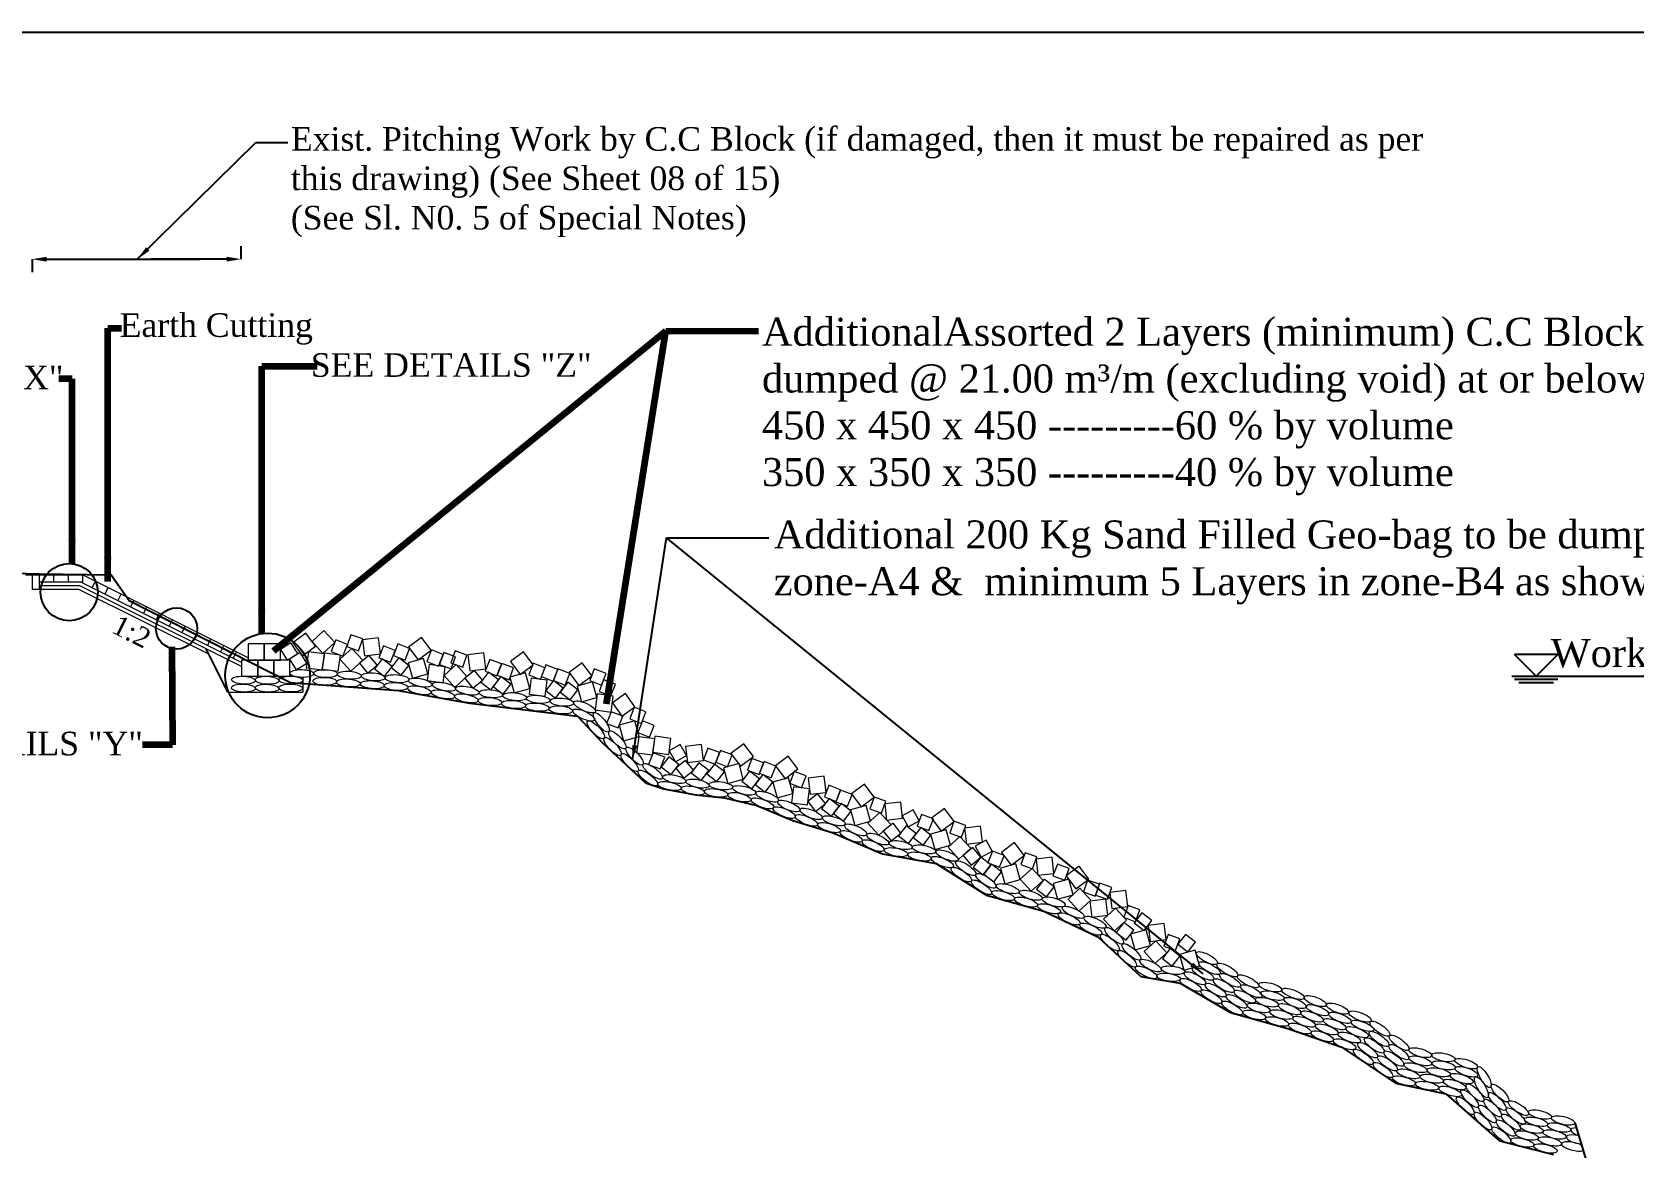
# Model space of a CAD drawing. Header units: metres. Extents: x -2434 to 11656, y -15288 to 8109.
# Drawn here: x 2988.43 to 3033.08, y -11642.7 to -11611.6 of the extents above; entities that cross this region are included whole.
import ezdxf

# ---------------------------------------------------------------- set-up
doc = ezdxf.new("R2010")
doc.units = ezdxf.units.M
doc.layers.add('LINE', color=7, linetype='Continuous')
doc.styles.get("Standard").update_dxf_attribs({"font": 'times.ttf'})
doc.dimstyles.get("Standard").update_dxf_attribs({"dimtxt": 0.5, "dimasz": 0.4075, "dimexe": 0.364, "dimexo": 0.219, "dimgap": 0.09, "dimtad": 0, "dimdec": 0, "dimlfac": 1000, "dimzin": 0, "dimdsep": 46, "dimtxsty": 'Standard', "dimcen": 0.09, "dimadec": 0, "dimazin": 0, "dimtfac": 1, "dimtdec": 0, "dimtofl": 0, "dimtmove": 0, "dimatfit": 3, "dimfxl": 1, "dimtolj": 1, "dimtzin": 0, "dimarcsym": 0})

# ---------------------------------------------------------------- blocks, each defined once
blk = doc.blocks.new('*D245')
at = {"color": 0, "lineweight": -2, "ltscale": 0.5}
for p, q in [((2994.273, -11646.3), (2994.273, -11645.936)), ((2994.68, -11646.3), (3003.086, -11646.3)), ((3020.214, -11646.3), (3014.249, -11646.3)), ((3020.621, -11646.3), (3020.621, -11645.936))]:
    blk.add_line(p, q, dxfattribs=at)
at = {"color": 0, "linetype": 'Continuous', "lineweight": -3, "ltscale": 0.5}
for points in [[(2994.68, -11646.232), (2994.68, -11646.368), (2994.273, -11646.3)], [(3020.214, -11646.232), (3020.214, -11646.368), (3020.621, -11646.3)]]:
    blk.add_solid(points, dxfattribs=at)
at = {"layer": 'Defpoints', "color": 0, "linetype": 'Continuous', "lineweight": -3, "ltscale": 0.5}
for p in [(2994.273, -11646.312), (3020.621, -11646.3), (3020.621, -11646.3)]:
    blk.add_point(p, dxfattribs=at)
at = {"color": 0, "linetype": 'Continuous', "lineweight": -3, "ltscale": 0.5, "insert": (3008.668, -11647.416), "char_height": 0.7, "attachment_point": 5}
blk.add_mtext('\\A1;Geo-Bag @ 10.00 m³/m &\\PBlock  @ 21.00 m³/m', dxfattribs=at)

msp = doc.modelspace()

# ---------------------------------------------------------------- linework, layer by layer
at = {"color": 0, "lineweight": -3, "ltscale": 0.5}
for p, q in [((2994.261159, -11617.926642), (2994.261159, -11617.562642)), ((2988.434377, -11617.928363), (2988.434377, -11618.292363)), ((2988.841877, -11617.928363), (2993.109386, -11617.928363)), ((2993.852893, -11617.927994), (2991.748296, -11617.927994))]:
    msp.add_line(p, q, dxfattribs=at)
at = {"color": 0, "linetype": 'Continuous', "lineweight": -3, "ltscale": 0.5}
for p, q in [((2988.434377, -11626.728834), (2988.245437, -11626.727245)), ((2989.834377, -11626.728834), (2988.434377, -11626.728834)), ((2993.889928, -11629.995426), (2993.287657, -11628.790885)), ((3029.67956, -11629.548834), (3041.349864, -11629.548834)), ((3031.430269, -11641.993648), (3031.75107, -11643.049077))]:
    msp.add_line(p, q, dxfattribs=at)
at = {"linetype": 'ByBlock', "lineweight": 18, "ltscale": 0.5}
for p, q in [((2988.434377, -11626.728834), (2988.434377, -11627.128834)), ((2988.634377, -11626.728834), (2988.634377, -11627.128834)), ((2989.034377, -11626.728834), (2989.034377, -11626.928834)), ((2989.434377, -11626.728834), (2989.434377, -11626.928834)), ((2989.834377, -11626.728834), (2989.834377, -11626.928834)), ((2990.106348, -11627.088427), (2990.195791, -11626.909541)), ((2990.464119, -11627.267312), (2990.553562, -11627.088427)), ((2990.82189, -11627.446198), (2990.911333, -11627.267312)), ((2991.179661, -11627.625083), (2991.269104, -11627.446198)), ((2991.537432, -11627.803969), (2991.626875, -11627.625083)), ((2991.895203, -11627.982854), (2991.984645, -11627.803969)), ((2992.252974, -11628.161739), (2992.342416, -11627.982854)), ((2992.610745, -11628.340625), (2992.700187, -11628.161739)), ((2992.968515, -11628.51951), (2993.057958, -11628.340625)), ((2993.326286, -11628.698396), (2993.415729, -11628.51951)), ((2993.684057, -11628.877281), (2993.7735, -11628.698396)), ((2994.041828, -11629.056167), (2994.131271, -11628.877281))]:
    msp.add_line(p, q, dxfattribs=at)
at = {"linetype": 'ByBlock', "lineweight": 13, "ltscale": 0.5}
for p, q in [((2989.73995, -11627.128834), (2988.434377, -11627.128834)), ((2989.834377, -11626.928834), (2988.634377, -11626.928834)), ((2989.763556, -11627.028834), (2988.634377, -11627.028834)), ((2993.362193, -11628.939956), (2989.73995, -11627.128834)), ((2994.271483, -11629.282797), (2989.763556, -11627.028834)), ((2994.271483, -11629.170994), (2989.787163, -11626.928834)), ((2994.454684, -11629.038988), (2989.834377, -11626.728834))]:
    msp.add_line(p, q, dxfattribs=at)
at = {"color": 0, "linetype": 'Continuous', "lineweight": 0, "ltscale": 0.5}
for p in [(2995.977435, -11629.58356), (2993.889928, -11629.995426)]:
    msp.add_line(p, (2995.977264, -11629.995426), dxfattribs=at)
at = {"color": 6, "linetype": 'Continuous', "lineweight": -3, "ltscale": 0.5}
msp.add_lwpolyline([(2983.634377, -11626.568834), (2988.634377, -11626.698834), (2990.634377, -11626.728834), (2991.134377, -11627.438834), (2995.634377, -11629.728834), (2998.634377, -11629.948834), (3000.634377, -11630.298834), (3003.634377, -11630.658834), (3004.334377, -11631.408834), (3005.534377, -11632.518834), (3006.034377, -11632.688834), (3006.934377, -11632.858834), (3007.734377, -11632.938834), (3008.634377, -11633.148834), (3009.634377, -11633.568834), (3010.734377, -11633.908834), (3012.134377, -11634.498834), (3013.634377, -11634.768834), (3015.034377, -11635.648834), (3016.634377, -11636.098834), (3018.134377, -11636.808834), (3019.334377, -11637.918834), (3020.434377, -11638.108834), (3021.834377, -11638.918834), (3023.434377, -11639.368834), (3024.934377, -11639.888834), (3026.434377, -11640.888834), (3027.834377, -11641.188834), (3029.334377, -11642.498834), (3030.834377, -11642.878834)], dxfattribs=at)
at = {"linetype": 'ByBlock', "lineweight": 18, "ltscale": 0.5}
for points in [[(2994.454684, -11629.098834), (2994.904684, -11629.098834), (2994.904684, -11628.648834), (2994.454684, -11628.648834)], [(2994.904684, -11629.098834), (2995.354684, -11629.098834), (2995.354684, -11628.648834), (2994.904684, -11628.648834)], [(2994.271483, -11629.548834), (2994.721483, -11629.548834), (2994.721483, -11629.098834), (2994.271483, -11629.098834)], [(2994.721483, -11629.548834), (2995.171483, -11629.548834), (2995.171483, -11629.098834), (2994.721483, -11629.098834)], [(2995.171483, -11629.548834), (2995.621483, -11629.548834), (2995.621483, -11629.098834), (2995.171483, -11629.098834)]]:
    msp.add_lwpolyline(points, close=True, dxfattribs=at)
at = {"color": 0, "linetype": 'Continuous', "lineweight": 13, "ltscale": 0.5}
for centre, major_axis in [((2995.952215, -11629.473645), (-0.332673, 0.007297)), ((2996.614278, -11629.477816), (-0.332673, 0.007297)), ((2994.3224, -11629.880691), (0.332472, -0.013683)), ((2994.322914, -11629.660603), (0.332472, -0.013683)), ((2994.9833, -11629.882925), (0.332472, -0.013683)), ((2994.983813, -11629.662838), (0.332472, -0.013683)), ((2995.639963, -11629.879261), (-0.332673, 0.007297)), ((2995.644968, -11629.659173), (-0.332673, 0.007297)), ((2996.58972, -11629.691425), (-0.332673, 0.007297)), ((2997.248428, -11629.737266), (-0.331739, 0.025959)), ((2997.276358, -11629.519861), (-0.331739, 0.025959)), ((2997.915571, -11629.786249), (-0.331739, 0.025959)), ((2997.943501, -11629.568845), (-0.331739, 0.025959)), ((2998.576805, -11629.836452), (-0.331739, 0.025959)), ((2998.604735, -11629.619047), (-0.331739, 0.025959)), ((2999.229305, -11629.942273), (-0.32615, 0.065961)), ((2999.256062, -11629.726638), (-0.32615, 0.065961)), ((2999.911138, -11629.841538), (-0.32615, 0.065961)), ((3000.562792, -11629.951744), (-0.32615, 0.065961)), ((2999.884381, -11630.057172), (-0.32615, 0.065961)), ((3000.536035, -11630.167379), (-0.32615, 0.065961)), ((3001.193801, -11630.255254), (-0.331219, 0.031924)), ((3001.221907, -11630.038009), (-0.331219, 0.031924)), ((3001.854537, -11630.33717), (-0.331219, 0.031924)), ((3001.882643, -11630.119925), (-0.331219, 0.031924)), ((3002.513655, -11630.411436), (-0.331219, 0.031924)), ((3002.541761, -11630.194191), (-0.331219, 0.031924)), ((3003.199076, -11630.271932), (-0.331219, 0.031924)), ((3003.833505, -11630.405479), (-0.30353, 0.136361)), ((3003.17097, -11630.489177), (-0.331219, 0.031924)), ((3003.80763, -11630.632995), (-0.30353, 0.136361)), ((3004.298415, -11630.834762), (-0.203839, 0.263011)), ((3004.147742, -11631.047126), (-0.230696, 0.2398)), ((3004.747145, -11631.326013), (-0.230696, 0.2398)), ((3004.612223, -11631.510304), (-0.230696, 0.2398)), ((3005.22531, -11631.773943), (-0.230696, 0.2398)), ((3005.090389, -11631.958234), (-0.230696, 0.2398)), ((3005.731335, -11632.201671), (-0.265937, 0.200005)), ((3005.596414, -11632.385962), (-0.265937, 0.200005)), ((3006.196635, -11632.609824), (-0.326302, 0.065208)), ((3006.329889, -11632.41665), (-0.326302, 0.065208)), ((3006.983969, -11632.541689), (-0.326302, 0.065208)), ((3007.63303, -11632.602856), (-0.330231, 0.040895)), ((3006.850715, -11632.734863), (-0.326302, 0.065208)), ((3007.496369, -11632.801751), (-0.329049, 0.049513)), ((3008.148688, -11632.923104), (-0.323443, 0.078164)), ((3008.281868, -11632.732226), (-0.323443, 0.078164)), ((3008.788223, -11633.093985), (-0.313598, 0.11127)), ((3008.921527, -11632.907361), (-0.313598, 0.11127)), ((3009.394622, -11633.35124), (-0.308579, 0.124514)), ((3009.526682, -11633.16835), (-0.308579, 0.124514)), ((3010.016045, -11633.566804), (-0.308579, 0.124514)), ((3010.147109, -11633.386221), (-0.308579, 0.124514)), ((3010.648072, -11633.769133), (-0.318843, 0.095205)), ((3010.779012, -11633.579578), (-0.318843, 0.095205)), ((3011.261212, -11634.013554), (-0.306453, 0.12966)), ((3011.391593, -11633.831856), (-0.306453, 0.12966)), ((3011.875233, -11634.270503), (-0.306453, 0.12966)), ((3012.004867, -11634.088676), (-0.306453, 0.12966)), ((3012.639708, -11634.256642), (-0.326129, 0.066068)), ((3013.293663, -11634.376832), (-0.326129, 0.066068)), ((3012.512158, -11634.453659), (-0.326129, 0.066068)), ((3013.166114, -11634.573848), (-0.326129, 0.066068)), ((3013.803529, -11634.73089), (-0.309497, 0.122214)), ((3013.931919, -11634.546729), (-0.309497, 0.122214)), ((3014.455968, -11634.899998), (-0.278116, 0.182692)), ((3014.333674, -11635.07918), (-0.278116, 0.182692)), ((3015.020411, -11635.251284), (-0.278116, 0.182692)), ((3014.895131, -11635.432074), (-0.278116, 0.182692)), ((3015.499412, -11635.664687), (-0.319703, 0.092277)), ((3015.625439, -11635.471009), (-0.319703, 0.092277)), ((3016.265958, -11635.655092), (-0.319703, 0.092277)), ((3016.138812, -11635.843584), (-0.319703, 0.092277)), ((3016.774666, -11636.030494), (-0.319703, 0.092277)), ((3016.904798, -11635.839824), (-0.319703, 0.092277)), ((3017.454022, -11636.129913), (-0.30421, 0.134837)), ((3017.338757, -11636.314567), (-0.30421, 0.134837)), ((3017.941953, -11636.596954), (-0.30421, 0.134837)), ((3018.058649, -11636.406206), (-0.30421, 0.134837)), ((3018.592869, -11636.78188), (-0.25357, 0.215469)), ((3018.475489, -11636.972757), (-0.25357, 0.215469)), ((3019.074269, -11637.232196), (-0.25357, 0.215469)), ((3018.95689, -11637.423074), (-0.25357, 0.215469)), ((3019.608756, -11637.612757), (-0.299386, 0.145233)), ((3021.176033, -11637.4058), (-0.296107, 0.151808)), ((3019.485902, -11637.804283), (-0.299386, 0.145233)), ((3020.108822, -11637.941144), (-0.329498, 0.046432)), ((3020.23236, -11637.742513), (-0.329498, 0.046432)), ((3020.847034, -11637.967256), (-0.296107, 0.151808)), ((3021.072401, -11637.84035), (-0.296107, 0.151808)), ((3021.254846, -11637.685802), (-0.296107, 0.151808)), ((3021.747305, -11637.738065), (-0.288631, 0.165581)), ((3021.822634, -11638.022397), (-0.288631, 0.165581)), ((3022.328189, -11638.051684), (-0.296891, 0.150269)), ((3020.727912, -11638.152584), (-0.296107, 0.151808)), ((3021.3036, -11638.483734), (-0.288631, 0.165581)), ((3021.422162, -11638.299235), (-0.288631, 0.165581)), ((3021.647529, -11638.172329), (-0.288631, 0.165581)), ((3022.235816, -11638.479621), (-0.296891, 0.150269)), ((3022.412477, -11638.32624), (-0.296891, 0.150269)), ((3022.943392, -11638.214867), (-0.322462, 0.082115)), ((3023.007027, -11638.452186), (-0.322462, 0.082115)), ((3023.577685, -11638.401738), (-0.31143, 0.117201)), ((3021.883968, -11638.793089), (-0.288631, 0.165581)), ((3022.004956, -11638.610328), (-0.288631, 0.165581)), ((3022.619307, -11638.793385), (-0.322462, 0.082115)), ((3022.850832, -11638.634584), (-0.322462, 0.082115)), ((3023.486804, -11638.828301), (-0.31143, 0.117201)), ((3023.638894, -11638.656146), (-0.31143, 0.117201)), ((3024.198672, -11638.603351), (-0.31143, 0.117201)), ((3024.259881, -11638.857759), (-0.31143, 0.117201)), ((3024.817731, -11638.813339), (-0.31143, 0.117201)), ((3022.49863, -11638.9895), (-0.322462, 0.082115)), ((3023.134671, -11639.172754), (-0.322462, 0.082115)), ((3023.254041, -11638.978558), (-0.322462, 0.082115)), ((3023.768063, -11639.368216), (-0.313841, 0.110583)), ((3023.886749, -11639.177494), (-0.313841, 0.110583)), ((3024.111461, -11639.03383), (-0.31143, 0.117201)), ((3024.740784, -11639.247059), (-0.31143, 0.117201)), ((3024.889204, -11639.070989), (-0.31143, 0.117201)), ((3025.443446, -11639.034893), (-0.31143, 0.117201)), ((3025.514919, -11639.292542), (-0.31143, 0.117201)), ((3026.00018, -11639.372176), (-0.270497, 0.193794)), ((3024.393778, -11639.584091), (-0.313841, 0.110583)), ((3024.517254, -11639.392876), (-0.313841, 0.110583)), ((3025.017502, -11639.806785), (-0.313841, 0.110583)), ((3025.146141, -11639.617438), (-0.313841, 0.110583)), ((3025.366499, -11639.468613), (-0.31143, 0.117201)), ((3025.84218, -11639.83875), (-0.270497, 0.193794)), ((3025.975982, -11639.657986), (-0.270497, 0.193794)), ((3026.534205, -11639.766403), (-0.270497, 0.193794)), ((3025.53856, -11640.159412), (-0.270497, 0.193794)), ((3025.658366, -11639.971076), (-0.270497, 0.193794)), ((3026.208565, -11640.338076), (-0.270497, 0.193794)), ((3026.392379, -11640.20575), (-0.270497, 0.193794)), ((3026.526181, -11640.024986), (-0.270497, 0.193794)), ((3027.126103, -11640.042676), (-0.32078, 0.088458)), ((3027.769136, -11640.16795), (-0.326522, 0.064094)), ((3026.086271, -11640.524571), (-0.270497, 0.193794)), ((3026.792687, -11640.633175), (-0.32078, 0.088458)), ((3026.991741, -11640.460916), (-0.32078, 0.088458)), ((3027.1266, -11640.268846), (-0.32078, 0.088458)), ((3027.640746, -11640.587564), (-0.326522, 0.064094)), ((3027.775605, -11640.395493), (-0.326522, 0.064094)), ((3028.40736, -11640.346308), (-0.316454, 0.102866)), ((3028.41383, -11640.573852), (-0.316454, 0.102866)), ((3028.907379, -11640.722266), (-0.168789, 0.286767)), ((3026.668215, -11640.825815), (-0.32078, 0.088458)), ((3027.316225, -11640.964521), (-0.326522, 0.064094)), ((3027.441692, -11640.767291), (-0.326522, 0.064094)), ((3027.958244, -11641.12089), (-0.316454, 0.102866)), ((3028.082031, -11640.928716), (-0.316454, 0.102866)), ((3028.27897, -11640.765922), (-0.316454, 0.102866)), ((3028.647107, -11641.156427), (-0.235276, 0.235308)), ((3028.829748, -11641.004109), (-0.168789, 0.286767)), ((3029.347903, -11641.16839), (-0.235276, 0.235308)), ((3028.376828, -11641.515804), (-0.235276, 0.235308)), ((3028.50385, -11641.321841), (-0.235276, 0.235308)), ((3029.141383, -11641.584028), (-0.235276, 0.235308)), ((3029.270956, -11641.401846), (-0.235276, 0.235308)), ((3029.862507, -11641.585146), (-0.277464, 0.18368)), ((3028.871105, -11641.943404), (-0.235276, 0.235308)), ((3028.998126, -11641.749441), (-0.235276, 0.235308)), ((3029.510631, -11642.141769), (-0.258035, 0.210101)), ((3029.655356, -11641.977668), (-0.258035, 0.210101)), ((3029.786904, -11641.805043), (-0.258035, 0.210101)), ((3030.354019, -11641.965232), (-0.324075, 0.0755)), ((3030.461985, -11641.766517), (-0.324075, 0.0755)), ((3031.102616, -11641.929654), (-0.324075, 0.0755)), ((3029.383609, -11642.335732), (-0.258035, 0.210101)), ((3030.095547, -11642.35095), (-0.324075, 0.0755)), ((3030.226633, -11642.15898), (-0.324075, 0.0755)), ((3030.867264, -11642.322118), (-0.324075, 0.0755)), ((3030.99465, -11642.128369), (-0.324075, 0.0755)), ((3029.970242, -11642.546034), (-0.324075, 0.0755)), ((3030.613647, -11642.709838), (-0.324075, 0.0755)), ((3030.736178, -11642.514088), (-0.324075, 0.0755))]:
    msp.add_ellipse(centre, major_axis=major_axis, ratio=0.329715771, dxfattribs=at)
for centre, start_param, end_param in [((3031.518991, -11642.461611), 4.725176179, 8.252265817), ((3031.646378, -11642.267862), 5.348572593, 7.594332223), ((3031.754344, -11642.069147), 6.283185307, 6.659719509), ((3031.387906, -11642.653581), 3.985671706, 8.95723311)]:
    msp.add_ellipse(centre, major_axis=(-0.324075, 0.0755), ratio=0.329715771, start_param=start_param, end_param=end_param, dxfattribs=at)
at = {"color": 0, "linetype": 'Continuous', "lineweight": -3, "ltscale": 0.5}
for points in [[(2988.841877, -11617.860446), (2988.841877, -11617.99628), (2988.434377, -11617.928363)], [(2993.853659, -11617.858726), (2993.853659, -11617.994559), (2994.261159, -11617.926642)]]:
    msp.add_solid(points, dxfattribs=at)
at = {"layer": 'LINE', "color": 0, "linetype": 'ByBlock', "lineweight": -3, "ltscale": 0.5}
for p, q in [((3030.355561, -11629.548834), (3029.755561, -11628.948834)), ((3030.955561, -11628.948834), (3029.755561, -11628.948834)), ((3030.355561, -11629.548834), (3030.955561, -11628.948834)), ((3029.755445, -11629.628758), (3030.955445, -11629.628758)), ((3029.875445, -11629.728758), (3030.835445, -11629.728758))]:
    msp.add_line(p, q, dxfattribs=at)
msp.add_lwpolyline([(2963.724572, -11611.597801), (3070.509887, -11611.597801), (3070.509887, -11685.13098), (2963.724572, -11685.13098)], close=True, dxfattribs=at)
at = {"layer": 'LINE', "color": 0, "linetype": 'ByBlock', "lineweight": 18, "ltscale": 0.5}
for points in [[(2995.974729, -11628.982955), (2996.334847, -11628.713113), (2996.065005, -11628.352995), (2995.704886, -11628.622837), (2995.974729, -11628.982955)], [(2996.872711, -11628.609161), (2996.569224, -11628.276903), (2996.236966, -11628.580391), (2996.540453, -11628.912649), (2996.872711, -11628.609161)], [(2997.530896, -11628.842206), (2997.648676, -11628.512618), (2997.319089, -11628.394839), (2997.201309, -11628.724426), (2997.530896, -11628.842206)], [(2998.087883, -11628.481172), (2997.64117, -11628.535462), (2997.695461, -11628.982175), (2998.142174, -11628.927885), (2998.087883, -11628.481172)], [(2999.19703, -11629.096783), (2999.557148, -11628.82694), (2999.287306, -11628.466822), (2998.927188, -11628.736665), (2999.19703, -11629.096783)], [(2995.538932, -11629.098766), (2995.835455, -11628.912825), (2995.649514, -11628.616302), (2995.352991, -11628.802242), (2995.538932, -11629.098766)], [(2995.792684, -11629.370787), (2996.089207, -11629.184846), (2995.903266, -11628.888323), (2995.606743, -11629.074263), (2995.792684, -11629.370787)], [(2996.579017, -11628.926141), (2996.13283, -11628.867682), (2996.07437, -11629.313868), (2996.520557, -11629.372328), (2996.579017, -11628.926141)], [(2997.027076, -11628.964104), (2996.580889, -11628.905644), (2996.522429, -11629.351831), (2996.968616, -11629.410291), (2997.027076, -11628.964104)], [(2996.771941, -11628.863797), (2997.098539, -11628.98963), (2997.224372, -11628.663033), (2996.897775, -11628.537199), (2996.771941, -11628.863797)], [(2997.648028, -11629.106127), (2997.34454, -11628.773869), (2997.012282, -11629.077356), (2997.31577, -11629.409614), (2997.648028, -11629.106127)], [(2998.09828, -11629.033057), (2998.424878, -11629.15889), (2998.550711, -11628.832293), (2998.224114, -11628.706459), (2998.09828, -11629.033057)], [(2998.502169, -11628.973841), (2998.828767, -11629.099675), (2998.9546, -11628.773077), (2998.628003, -11628.647244), (2998.502169, -11628.973841)], [(2999.437751, -11629.141551), (2999.764349, -11629.267384), (2999.890182, -11628.940787), (2999.563585, -11628.814953), (2999.437751, -11629.141551)], [(3000.117545, -11629.340442), (3000.235325, -11629.010855), (2999.905737, -11628.893075), (2999.787958, -11629.222663), (3000.117545, -11629.340442)], [(3000.435597, -11629.293715), (3000.553376, -11628.964127), (3000.223789, -11628.846347), (3000.106009, -11629.175935), (3000.435597, -11629.293715)], [(3001.024619, -11628.899593), (3000.577906, -11628.953883), (3000.632196, -11629.400596), (3001.078909, -11629.346306), (3001.024619, -11628.899593)], [(3002.035607, -11629.499827), (3002.395725, -11629.229984), (3002.125883, -11628.869866), (3001.765765, -11629.139709), (3002.035607, -11629.499827)], [(2998.050722, -11629.242668), (2997.831349, -11628.969948), (2997.55863, -11629.18932), (2997.778002, -11629.46204), (2998.050722, -11629.242668)], [(2998.252996, -11629.553597), (2998.466639, -11629.276367), (2998.189408, -11629.062724), (2997.975765, -11629.339954), (2998.252996, -11629.553597)], [(2998.721081, -11629.524476), (2998.934724, -11629.247245), (2998.657494, -11629.033602), (2998.443851, -11629.310833), (2998.721081, -11629.524476)], [(2998.913278, -11629.173098), (2999.033663, -11629.606697), (2999.467261, -11629.486312), (2999.346876, -11629.052713), (2998.913278, -11629.173098)], [(2999.949482, -11629.285619), (2999.503296, -11629.227159), (2999.444836, -11629.673346), (2999.891023, -11629.731805), (2999.949482, -11629.285619)], [(3000.552728, -11629.557636), (3000.249241, -11629.225378), (2999.916983, -11629.528865), (3000.22047, -11629.861123), (3000.552728, -11629.557636)], [(3000.987457, -11629.661089), (3000.768085, -11629.388369), (3000.495365, -11629.607742), (3000.714738, -11629.880461), (3000.987457, -11629.661089)], [(3001.064376, -11629.408925), (3001.390974, -11629.534759), (3001.516807, -11629.208161), (3001.19021, -11629.082328), (3001.064376, -11629.408925)], [(3001.399716, -11629.521787), (3001.726313, -11629.64762), (3001.852147, -11629.321023), (3001.525549, -11629.195189), (3001.399716, -11629.521787)], [(3002.276328, -11629.514981), (3002.602926, -11629.640815), (3002.728759, -11629.314217), (3002.402162, -11629.188384), (3002.276328, -11629.514981)], [(3002.630312, -11629.560206), (3002.956909, -11629.68604), (3003.082743, -11629.359442), (3002.756145, -11629.233609), (3002.630312, -11629.560206)], [(3002.965651, -11629.673068), (3003.292249, -11629.798901), (3003.418082, -11629.472304), (3003.091485, -11629.34647), (3002.965651, -11629.673068)], [(3003.67202, -11629.807523), (3004.032138, -11629.537681), (3003.762296, -11629.177562), (3003.402178, -11629.447405), (3003.67202, -11629.807523)], [(3003.978367, -11629.670722), (3004.304965, -11629.796556), (3004.430798, -11629.469958), (3004.104201, -11629.344125), (3003.978367, -11629.670722)], [(3001.219091, -11629.929466), (3001.432734, -11629.652235), (3001.155504, -11629.438592), (3000.941861, -11629.715823), (3001.219091, -11629.929466)], [(3001.564697, -11630.052947), (3001.77834, -11629.775717), (3001.501109, -11629.562074), (3001.287466, -11629.839304), (3001.564697, -11630.052947)], [(3001.751855, -11629.576142), (3001.87224, -11630.009741), (3002.305838, -11629.889356), (3002.185453, -11629.455757), (3001.751855, -11629.576142)], [(3002.788059, -11629.65905), (3002.341873, -11629.60059), (3002.283413, -11630.046776), (3002.729599, -11630.105236), (3002.788059, -11629.65905)], [(3003.026442, -11630.16357), (3003.240085, -11629.88634), (3002.962855, -11629.672697), (3002.749212, -11629.949927), (3003.026442, -11630.16357)], [(3003.432821, -11630.209752), (3003.646464, -11629.932521), (3003.369234, -11629.718878), (3003.155591, -11629.996109), (3003.432821, -11630.209752)], [(3003.624023, -11629.827906), (3003.744408, -11630.261504), (3004.178006, -11630.141119), (3004.057621, -11629.70752), (3003.624023, -11629.827906)], [(3004.237262, -11629.973621), (3004.56386, -11630.099455), (3004.689693, -11629.772857), (3004.363096, -11629.647024), (3004.237262, -11629.973621)], [(3004.630618, -11630.102883), (3004.184431, -11630.044423), (3004.125971, -11630.49061), (3004.572158, -11630.54907), (3004.630618, -11630.102883)], [(3004.972236, -11630.034048), (3004.605947, -11630.295453), (3004.867352, -11630.661742), (3005.233641, -11630.400337), (3004.972236, -11630.034048)], [(3004.446394, -11630.867071), (3004.772991, -11630.992904), (3004.898825, -11630.666307), (3004.572227, -11630.540473), (3004.446394, -11630.867071)], [(3005.089152, -11630.741669), (3005.41575, -11630.867502), (3005.541583, -11630.540905), (3005.214986, -11630.415071), (3005.089152, -11630.741669)], [(3004.79863, -11630.913736), (3004.919015, -11631.347334), (3005.352613, -11631.226949), (3005.232228, -11630.793351), (3004.79863, -11630.913736)], [(3005.316323, -11631.120338), (3005.642921, -11631.246171), (3005.768754, -11630.919574), (3005.442157, -11630.79374), (3005.316323, -11631.120338)], [(3005.786626, -11631.293578), (3005.340439, -11631.235118), (3005.281979, -11631.681305), (3005.728166, -11631.739765), (3005.786626, -11631.293578)], [(3006.23991, -11631.282661), (3005.793723, -11631.224201), (3005.735263, -11631.670388), (3006.18145, -11631.728848), (3006.23991, -11631.282661)], [(3006.1929, -11631.632788), (3006.368488, -11631.935557), (3006.671257, -11631.759969), (3006.495669, -11631.4572), (3006.1929, -11631.632788)], [(3007.09055, -11631.451531), (3006.643837, -11631.505821), (3006.698128, -11631.952534), (3007.144841, -11631.898244), (3007.09055, -11631.451531)], [(3007.144117, -11631.87817), (3007.470715, -11632.004003), (3007.596548, -11631.677406), (3007.269951, -11631.551572), (3007.144117, -11631.87817)], [(3007.4914, -11631.944952), (3007.817997, -11632.070785), (3007.943831, -11631.744188), (3007.617233, -11631.618354), (3007.4914, -11631.944952)], [(3008.182031, -11632.060815), (3008.542149, -11631.790972), (3008.272307, -11631.430854), (3007.912189, -11631.700696), (3008.182031, -11632.060815)], [(3005.617144, -11632.007641), (3005.943741, -11632.133475), (3006.069575, -11631.806877), (3005.742977, -11631.681044), (3005.617144, -11632.007641)], [(3006.248631, -11632.287776), (3006.462274, -11632.010546), (3006.185044, -11631.796903), (3005.971401, -11632.074133), (3006.248631, -11632.287776)], [(3006.867708, -11632.169125), (3006.648336, -11631.896406), (3006.375617, -11632.115778), (3006.594989, -11632.388498), (3006.867708, -11632.169125)], [(3007.084103, -11632.459337), (3007.297745, -11632.182106), (3007.020515, -11631.968463), (3006.806872, -11632.245694), (3007.084103, -11632.459337)], [(3007.517603, -11632.487392), (3007.731246, -11632.210162), (3007.454015, -11631.996519), (3007.240372, -11632.273749), (3007.517603, -11632.487392)], [(3007.702894, -11632.103316), (3007.82328, -11632.536915), (3008.256878, -11632.416529), (3008.136493, -11631.982931), (3007.702894, -11632.103316)], [(3008.370914, -11632.167169), (3008.697511, -11632.293003), (3008.823345, -11631.966405), (3008.496747, -11631.840572), (3008.370914, -11632.167169)], [(3008.71067, -11632.255708), (3009.037267, -11632.381541), (3009.163101, -11632.054944), (3008.836503, -11631.92911), (3008.71067, -11632.255708)], [(3009.419651, -11632.405281), (3009.779769, -11632.135438), (3009.509927, -11631.77532), (3009.149809, -11632.045162), (3009.419651, -11632.405281)], [(3008.490608, -11632.685584), (3008.704251, -11632.408353), (3008.42702, -11632.19471), (3008.213378, -11632.471941), (3008.490608, -11632.685584)], [(3008.863707, -11632.778078), (3009.07735, -11632.500847), (3008.80012, -11632.287204), (3008.586477, -11632.564435), (3008.863707, -11632.778078)], [(3009.078298, -11632.504312), (3009.198683, -11632.93791), (3009.632281, -11632.817525), (3009.511896, -11632.383927), (3009.078298, -11632.504312)], [(3009.551515, -11632.530382), (3009.878112, -11632.656216), (3010.003946, -11632.329618), (3009.677348, -11632.203785), (3009.551515, -11632.530382)], [(3010.50993, -11632.339327), (3010.063217, -11632.393617), (3010.117507, -11632.840331), (3010.564221, -11632.78604), (3010.50993, -11632.339327)], [(3010.102372, -11632.692499), (3009.656186, -11632.634039), (3009.597726, -11633.080225), (3010.043912, -11633.138685), (3010.102372, -11632.692499)], [(3010.544988, -11633.096544), (3010.325616, -11632.823825), (3010.052896, -11633.043197), (3010.272269, -11633.315916), (3010.544988, -11633.096544)], [(3010.712489, -11633.451245), (3010.926132, -11633.174015), (3010.648902, -11632.960372), (3010.435259, -11633.237602), (3010.712489, -11633.451245)], [(3010.515289, -11632.915769), (3010.841886, -11633.041602), (3010.96772, -11632.715005), (3010.641122, -11632.589171), (3010.515289, -11632.915769)], [(3010.835015, -11633.048649), (3011.161612, -11633.174482), (3011.287446, -11632.847885), (3010.960848, -11632.722051), (3010.835015, -11633.048649)], [(3011.544929, -11633.189301), (3011.905047, -11632.919459), (3011.635205, -11632.559341), (3011.275087, -11632.829183), (3011.544929, -11633.189301)], [(3012.111501, -11633.363622), (3012.22928, -11633.034034), (3011.899693, -11632.916254), (3011.781913, -11633.245842), (3012.111501, -11633.363622)], [(3011.047209, -11633.591815), (3011.260852, -11633.314585), (3010.983621, -11633.100942), (3010.769978, -11633.378172), (3011.047209, -11633.591815)], [(3011.244817, -11633.273293), (3011.365202, -11633.706891), (3011.798801, -11633.586506), (3011.678415, -11633.152908), (3011.244817, -11633.273293)], [(3012.364362, -11633.678393), (3012.060875, -11633.346135), (3011.728617, -11633.649623), (3012.032104, -11633.981881), (3012.364362, -11633.678393)], [(3012.643544, -11633.056057), (3012.196831, -11633.110348), (3012.251121, -11633.557061), (3012.697834, -11633.50277), (3012.643544, -11633.056057)], [(3012.852848, -11633.745017), (3013.160864, -11633.578806), (3012.994653, -11633.27079), (3012.686637, -11633.437001), (3012.852848, -11633.745017)], [(3013.100875, -11633.726898), (3013.427473, -11633.852731), (3013.553306, -11633.526134), (3013.226709, -11633.4003), (3013.100875, -11633.726898)], [(3013.772969, -11633.864335), (3014.133087, -11633.594492), (3013.863245, -11633.234374), (3013.503127, -11633.504217), (3013.772969, -11633.864335)], [(3012.648743, -11633.920732), (3012.429371, -11633.648013), (3012.156652, -11633.867385), (3012.376024, -11634.140104), (3012.648743, -11633.920732)], [(3012.860472, -11634.214807), (3013.074115, -11633.937576), (3012.796885, -11633.723933), (3012.583242, -11634.001164), (3012.860472, -11634.214807)], [(3013.265856, -11634.258058), (3013.479499, -11633.980828), (3013.202268, -11633.767185), (3012.988625, -11634.044415), (3013.265856, -11634.258058)], [(3013.472857, -11633.948326), (3013.593242, -11634.381924), (3014.02684, -11634.261539), (3013.906455, -11633.827941), (3013.472857, -11633.948326)], [(3014.339541, -11634.038655), (3014.45732, -11633.709067), (3014.127733, -11633.591288), (3014.009953, -11633.920875), (3014.339541, -11634.038655)], [(3014.871584, -11633.731091), (3014.424871, -11633.785381), (3014.479161, -11634.232094), (3014.925874, -11634.177804), (3014.871584, -11633.731091)], [(3014.599556, -11634.346244), (3014.296068, -11634.013986), (3013.96381, -11634.317473), (3014.267298, -11634.649731), (3014.599556, -11634.346244)], [(3014.888054, -11634.596329), (3015.19607, -11634.430118), (3015.029859, -11634.122102), (3014.721843, -11634.288313), (3014.888054, -11634.596329)], [(3015.723453, -11634.81854), (3016.083571, -11634.548698), (3015.813728, -11634.18858), (3015.45361, -11634.458422), (3015.723453, -11634.81854)], [(3014.876783, -11634.595765), (3014.657411, -11634.323046), (3014.384691, -11634.542418), (3014.604064, -11634.815137), (3014.876783, -11634.595765)], [(3014.94258, -11635.08414), (3015.156223, -11634.80691), (3014.878993, -11634.593267), (3014.66535, -11634.870497), (3014.94258, -11635.08414)], [(3015.073317, -11634.748886), (3015.399914, -11634.87472), (3015.525748, -11634.548122), (3015.19915, -11634.422289), (3015.073317, -11634.748886)], [(3016.320815, -11634.915923), (3016.438595, -11634.586336), (3016.109007, -11634.468556), (3015.991228, -11634.798144), (3016.320815, -11634.915923)], [(3016.861754, -11634.597235), (3016.41504, -11634.651525), (3016.469331, -11635.098238), (3016.916044, -11635.043948), (3016.861754, -11634.597235)], [(3015.238297, -11635.280047), (3015.45194, -11635.002816), (3015.17471, -11634.789174), (3014.961067, -11635.066404), (3015.238297, -11635.280047)], [(3015.423341, -11634.902531), (3015.543726, -11635.33613), (3015.977324, -11635.215744), (3015.856939, -11634.782146), (3015.423341, -11634.902531)], [(3016.609818, -11635.239123), (3016.30633, -11634.906865), (3015.974072, -11635.210352), (3016.27756, -11635.54261), (3016.609818, -11635.239123)], [(3016.888008, -11635.111504), (3017.214605, -11635.237338), (3017.340439, -11634.91074), (3017.013841, -11634.784907), (3016.888008, -11635.111504)], [(3017.527693, -11635.475811), (3017.887812, -11635.205968), (3017.617969, -11634.84585), (3017.257851, -11635.115692), (3017.527693, -11635.475811)], [(3016.704519, -11635.698727), (3016.918162, -11635.421497), (3016.640932, -11635.207854), (3016.427289, -11635.485084), (3016.704519, -11635.698727)], [(3016.894663, -11635.327668), (3017.015048, -11635.761267), (3017.448646, -11635.640882), (3017.328261, -11635.207283), (3016.894663, -11635.327668)], [(3017.944166, -11635.79241), (3017.640678, -11635.460152), (3017.30842, -11635.76364), (3017.611908, -11636.095898), (3017.944166, -11635.79241)], [(3018.063536, -11635.679122), (3018.181315, -11635.349534), (3017.851728, -11635.231754), (3017.733948, -11635.561342), (3018.063536, -11635.679122)], [(3018.40678, -11635.765057), (3018.52456, -11635.435469), (3018.194972, -11635.317689), (3018.077193, -11635.647277), (3018.40678, -11635.765057)], [(3018.920037, -11635.525405), (3018.473324, -11635.579696), (3018.527615, -11636.026409), (3018.974328, -11635.972118), (3018.920037, -11635.525405)], [(3018.362436, -11635.760443), (3017.915723, -11635.814733), (3017.970014, -11636.261446), (3018.416727, -11636.207156), (3018.362436, -11635.760443)], [(3018.933715, -11636.345983), (3018.630227, -11636.013725), (3018.297969, -11636.317213), (3018.601457, -11636.649471), (3018.933715, -11636.345983)], [(3018.85933, -11636.264911), (3019.185927, -11636.390744), (3019.311761, -11636.064147), (3018.985163, -11635.938313), (3018.85933, -11636.264911)], [(3018.926961, -11636.903607), (3019.140604, -11636.626376), (3018.863373, -11636.412733), (3018.64973, -11636.689964), (3018.926961, -11636.903607)], [(3019.431003, -11636.637841), (3019.644646, -11636.36061), (3019.367416, -11636.146967), (3019.153773, -11636.424198), (3019.431003, -11636.637841)], [(3019.990203, -11636.443619), (3019.54349, -11636.497909), (3019.59778, -11636.944622), (3020.044493, -11636.890332), (3019.990203, -11636.443619)], [(3019.05235, -11636.740825), (3019.172735, -11637.174423), (3019.606333, -11637.054038), (3019.485948, -11636.62044), (3019.05235, -11636.740825)], [(3020.061606, -11637.254965), (3019.758119, -11636.922707), (3019.425861, -11637.226194), (3019.729348, -11637.558452), (3020.061606, -11637.254965)], [(3019.975029, -11637.071829), (3020.301627, -11637.197662), (3020.42746, -11636.871064), (3020.100863, -11636.745231), (3019.975029, -11637.071829)], [(3020.645235, -11637.235004), (3020.858878, -11636.957773), (3020.581647, -11636.74413), (3020.368004, -11637.021361), (3020.645235, -11637.235004)], [(3020.213598, -11637.627546), (3020.427241, -11637.350315), (3020.150011, -11637.136672), (3019.936368, -11637.413903), (3020.213598, -11637.627546)], [(3020.41836, -11637.304459), (3020.538745, -11637.738057), (3020.972343, -11637.617672), (3020.851958, -11637.184074), (3020.41836, -11637.304459)]]:
    msp.add_lwpolyline(points, dxfattribs=at)
at = {"layer": 'LINE', "color": 0, "linetype": 'ByBlock', "lineweight": -3, "ltscale": 0.5}
for centre, radius in [((2989.467154, -11627.206993), 0.797365), ((2992.459828, -11628.220037), 0.574705), ((2994.997705, -11629.52915), 1.179725)]:
    msp.add_circle(centre, radius, dxfattribs=at)

# ---------------------------------------------------------------- texts
msp.add_text('1:2', height=0.55, rotation=333.1481585, dxfattribs=at).set_placement((2990.609469, -11628.310992))
at = {"layer": 'LINE', "color": 0, "linetype": 'ByBlock', "lineweight": -3, "ltscale": 0.5, "char_height": 0.65828823}
for s, insert, attachment_point in [('Exist. Pitching Work by C.C Block (if damaged, then it must be repaired as per \\Pthis drawing) (See Sheet 08 of 15)\\P(See Sl. N0. 5 of Special Notes)', (2995.645365, -11614.246917), 1), ('Earth Cutting', (2996.259511, -11619.435171), 3), ('SEE DETAILS "X"', (2981.370728, -11620.896454), 1), ('SEE DETAILS "Z"', (3004.028413, -11620.547817), 3), ('SEE DETAILS "Y"', (2991.520956, -11631.096798), 3)]:
    msp.add_mtext(s, dxfattribs=dict(at, insert=insert, attachment_point=attachment_point))
at = {"layer": 'LINE', "color": 7, "lineweight": 13, "ltscale": 0.5, "attachment_point": 1}
for s, insert, char_height, width in [('AdditionalAssorted 2 Layers (minimum) C.C Blocks (including block at Key) to be Placed / dumped @ 21.00 {\\C0;m³/m} (excluding void) at or below Working LWL within Zone A4 as shown. \\P450 x 450 x 450 ---------60 % by volume\\P350 x 350 x 350 ---------40 % by volume', (3008.776587, -11619.559362), 0.781767752, 46.36736549), ('Working LWL 0.00 m', (3030.760969, -11628.51182), 0.78176775, 30.04400339)]:
    msp.add_mtext(s, dxfattribs=dict(at, insert=insert, char_height=char_height, width=width))
at = {"layer": 'LINE', "color": 0, "linetype": 'ByBlock', "lineweight": -3, "ltscale": 0.5, "insert": (3009.105141, -11625.208367), "char_height": 0.781767752, "width": 44.3343089, "attachment_point": 1}
msp.add_mtext('Additional 200 Kg Sand Filled Geo-bag to be dumped @ 21.00 m³/m ({\\C7;minimum} 2 Layers in zone-A4 &  {\\C7;minimum} 5 Layers in zone-B4 as shown).', dxfattribs=at)

# ---------------------------------------------------------------- dimensions: what is measured, and where the dimension line sits
at = {"color": 0, "linetype": 'Continuous', "lineweight": -3, "ltscale": 0.5}
dim = msp.add_linear_dim(base=(3020.621486, -11646.299701), p1=(2994.272728, -11646.312459), p2=(3020.621486, -11646.299701), text='Geo-Bag @ 10.00 m³/m &\\PBlock  @ 21.00 m³/m', dimstyle='Standard', override={"dimtxt": 0.7, "dimtmove": 2, "dimfxl": 0.15, "dimfxlon": 1}, dxfattribs=at)
dim.commit()
dim.dimension.update_dxf_attribs({"geometry": '*D245', "text_midpoint": (3008.66759, -11647.415741), "dimtype": 160})

# ---------------------------------------------------------------- leaders
for points in [[(2991.36583, -11617.931055), (2994.668122, -11614.678523), (2995.565308, -11614.678523)], [(3005.169455, -11631.88217), (3006.112311, -11625.690961), (3008.967377, -11625.690961)], [(3021.072401, -11637.84035), (3006.112311, -11625.690961)]]:
    msp.add_leader(points, dimstyle='Standard', override={"dimgap": 0.09, "dimtad": 0, "dimfxl": 0.15, "dimfxlon": 1}, dxfattribs=at)
at = {"layer": 'LINE', "color": 7, "lineweight": 13, "ltscale": 0.5}
for points in [[(2990.54631, -11626.913032), (2990.54631, -11619.85231), (2990.923193, -11619.85231)], [(2995.160448, -11628.843666), (3006.101547, -11619.928807)], [(3004.446643, -11630.323646), (3006.101547, -11619.928807), (3008.680021, -11619.930441)], [(2994.838953, -11628.366822), (2994.838953, -11620.907113), (2996.382938, -11620.907113)], [(2989.549262, -11626.436578), (2989.549262, -11621.258067), (2989.181065, -11621.258067)], [(2992.330624, -11628.727072), (2992.34958, -11631.458919), (2991.513945, -11631.458919)]]:
    msp.add_leader(points, dimstyle='Standard', override={"dimtxt": 0.9, "dimasz": 0.7, "dimclrd": 7, "dimclre": 7, "dimclrt": 7, "dimlwd": 65535, "dimlwe": 65535}, dxfattribs=at)

doc.saveas('drawing.dxf')
